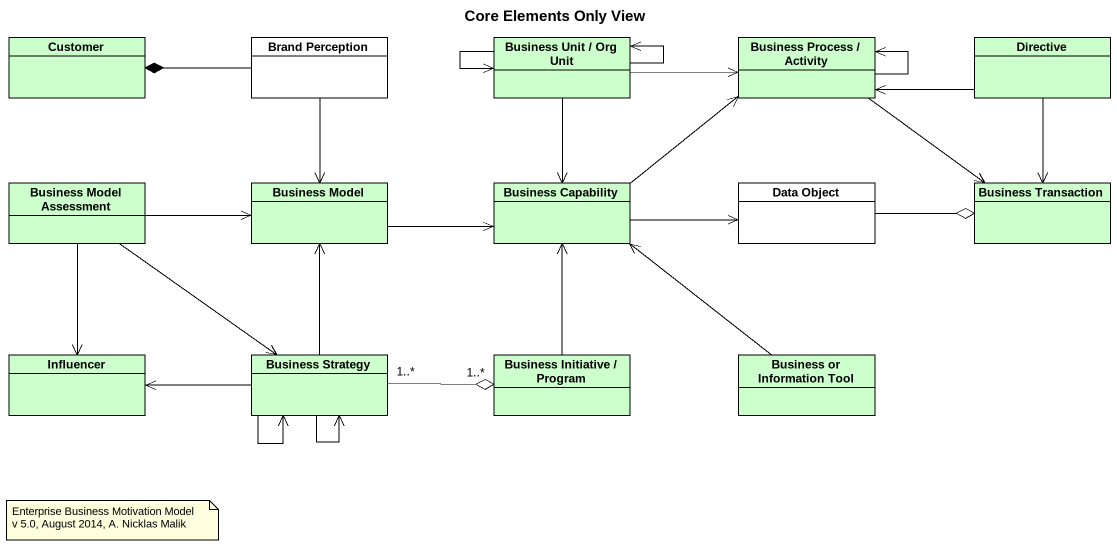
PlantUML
@startuml
title Core Elements Only View
hide circle
hide empty members
class Customer #CCFFCC
class "Brand Perception" as Brand_Perception #FFFFFF
class "Business Unit / Org Unit" as Business_Unit_Org_Unit #CCFFCC
class "Business Process / Activity" as Business_Process_Activity #CCFFCC
class Directive #CCFFCC
class "Business Model Assessment" as Business_Model_Assessment #CCFFCC
class "Business Model" as Business_Model #CCFFCC
class "Business Capability" as Business_Capability #CCFFCC
class "Data Object" as Data_Object #FFFFFF
class "Business Transaction" as Business_Transaction #CCFFCC
class Influencer #CCFFCC
class "Business Strategy" as Business_Strategy #CCFFCC
class "Business Initiative / Program" as Business_Initiative_Program #CCFFCC
class "Business or Information Tool" as Business_or_Information_Tool #CCFFCC
Customer *-right- Brand_Perception
Brand_Perception --> Business_Model
Business_Unit_Org_Unit --> Business_Unit_Org_Unit
Business_Unit_Org_Unit --> Business_Unit_Org_Unit
Business_Unit_Org_Unit -right-> Business_Process_Activity
Business_Unit_Org_Unit --> Business_Capability
Business_Process_Activity --> Business_Process_Activity
Business_Process_Activity --> Business_Transaction
Directive -left-> Business_Process_Activity
Directive --> Business_Transaction
Business_Model_Assessment -right-> Business_Model
Business_Model_Assessment --> Influencer
Business_Model_Assessment --> Business_Strategy
Business_Model -right-> Business_Capability
Business_Capability -right-> Business_Process_Activity
Business_Capability -right-> Data_Object
Data_Object -right-o Business_Transaction
Business_Strategy -up-> Business_Model
Business_Strategy -left-> Influencer
Business_Strategy --> Business_Strategy
Business_Strategy --> Business_Strategy
Business_Strategy "1..*" -right-o "1..*" Business_Initiative_Program
Business_Initiative_Program -up-> Business_Capability
Business_or_Information_Tool -up-> Business_Capability
note as N1
  Enterprise Business Motivation Model
  v 5.0, August 2014, A. Nicklas Malik
end note
@enduml
